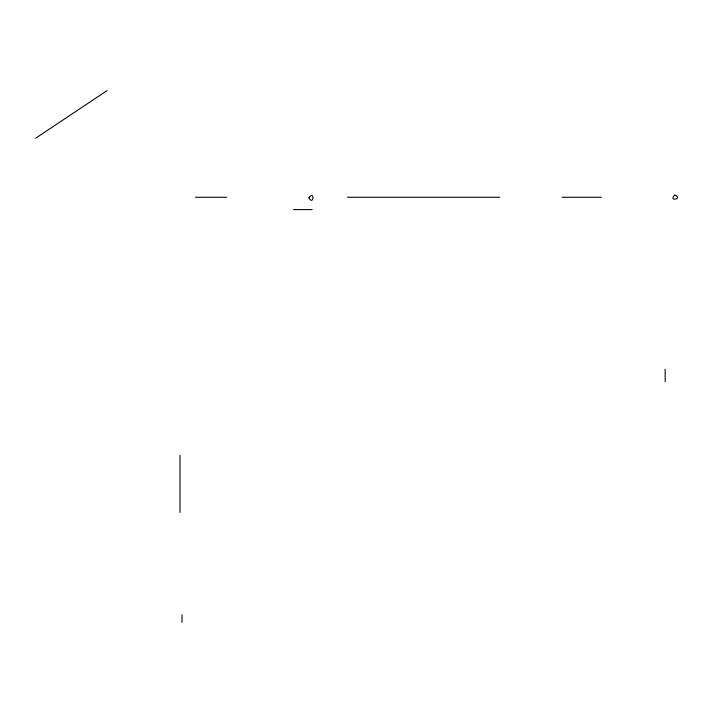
<?xml version="1.0" encoding="UTF-8"?>
<svg xmlns="http://www.w3.org/2000/svg" width="713" height="713" viewBox="0 0 713 713"><rect width="100%" height="100%" fill="white"/><g stroke="black" fill="none" stroke-linecap="round" stroke-linejoin="round"><path stroke-width="1.07" d="M35.65 138.233L107.075 90.613M674.748 195.139C667.68 202.136 683.874 198.624 674.855 195.121M195.398 197.278L226.707 197.278M347.338 197.278L499.804 197.278M562.022 197.278L601.38 197.278M293.435 209.595L312.169 209.595M665.158 369.191L665.158 381.776M182.011 614.686L182.011 622.387M179.979 455.331L179.979 512.406M308.916 197.804C313.747 206.449 314.691 189.685 308.916 197.804"/></g></svg>
